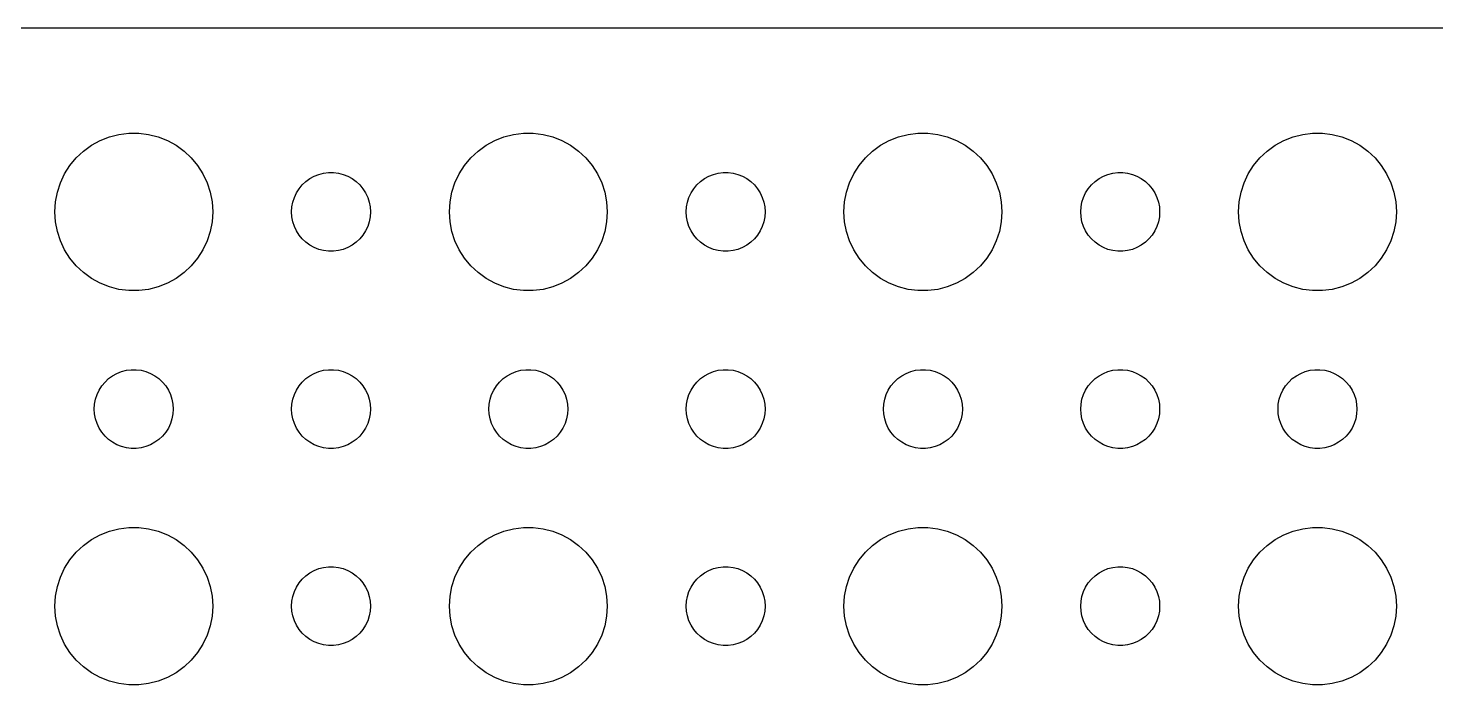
# Model space of a CAD drawing. Header units: metres. Extents: x -104 to 104, y -104 to 104.
# Drawn here: x -56.5 to -3, y 79.5 to 104.5 of the extents above; entities that cross this region are included whole.
import ezdxf

# ---------------------------------------------------------------- set-up
doc = ezdxf.new("R2010")
doc.units = ezdxf.units.M

msp = doc.modelspace()

# ---------------------------------------------------------------- linework, layer by layer
for p, q in [((99.8139, 104.49), (-99.8139, 104.49)), ((-54.1075, 100.033), (-53.7773, 100.214)), ((-53.7773, 100.214), (-53.427, 100.353)), ((-53.427, 100.353), (-53.0621, 100.447)), ((-53.0621, 100.447), (-52.6884, 100.494)), ((-52.6884, 100.494), (-52.3116, 100.494)), ((-52.3116, 100.494), (-51.9379, 100.447)), ((-51.9379, 100.447), (-51.5729, 100.353)), ((-51.5729, 100.353), (-51.2227, 100.214)), ((-51.2227, 100.214), (-50.8925, 100.033)), ((-39.1075, 100.033), (-38.7773, 100.214)), ((-38.7773, 100.214), (-38.427, 100.353)), ((-38.427, 100.353), (-38.0621, 100.447)), ((-38.0621, 100.447), (-37.6884, 100.494)), ((-37.6884, 100.494), (-37.3116, 100.494)), ((-37.3116, 100.494), (-36.9379, 100.447)), ((-36.9379, 100.447), (-36.5729, 100.353)), ((-36.5729, 100.353), (-36.2227, 100.214)), ((-36.2227, 100.214), (-35.8925, 100.033)), ((-24.1075, 100.033), (-23.7773, 100.214)), ((-23.7773, 100.214), (-23.427, 100.353)), ((-23.427, 100.353), (-23.0621, 100.447)), ((-23.0621, 100.447), (-22.6884, 100.494)), ((-22.6884, 100.494), (-22.3116, 100.494)), ((-22.3116, 100.494), (-21.9379, 100.447)), ((-21.9379, 100.447), (-21.5729, 100.353)), ((-21.5729, 100.353), (-21.2227, 100.214)), ((-21.2227, 100.214), (-20.8925, 100.033)), ((-9.10747, 100.033), (-8.77733, 100.214)), ((-8.77733, 100.214), (-8.42705, 100.353)), ((-8.42705, 100.353), (-8.06213, 100.447)), ((-8.06213, 100.447), (-7.68837, 100.494)), ((-7.68837, 100.494), (-7.31161, 100.494)), ((-7.31161, 100.494), (-6.93785, 100.447)), ((-6.93785, 100.447), (-6.57294, 100.353)), ((-6.57294, 100.353), (-6.22266, 100.214)), ((-6.22266, 100.214), (-5.89252, 100.033)), ((-54.927, 99.2634), (-54.6869, 99.5536)), ((-54.6869, 99.5536), (-54.4123, 99.8115)), ((-54.4123, 99.8115), (-54.1075, 100.033)), ((-50.8925, 100.033), (-50.5877, 99.8115)), ((-50.5877, 99.8115), (-50.3131, 99.5536)), ((-50.3131, 99.5536), (-50.0729, 99.2634)), ((-39.927, 99.2634), (-39.6869, 99.5536)), ((-39.6869, 99.5536), (-39.4123, 99.8115)), ((-39.4123, 99.8115), (-39.1075, 100.033)), ((-35.8925, 100.033), (-35.5877, 99.8115)), ((-35.5877, 99.8115), (-35.3131, 99.5536)), ((-35.3131, 99.5536), (-35.0729, 99.2634)), ((-24.927, 99.2634), (-24.6869, 99.5536)), ((-24.6869, 99.5536), (-24.4123, 99.8115)), ((-24.4123, 99.8115), (-24.1075, 100.033)), ((-20.8925, 100.033), (-20.5877, 99.8115)), ((-20.5877, 99.8115), (-20.3131, 99.5536)), ((-20.3131, 99.5536), (-20.0729, 99.2634)), ((-9.92705, 99.2634), (-9.6869, 99.5536)), ((-9.6869, 99.5536), (-9.41226, 99.8115)), ((-9.41226, 99.8115), (-9.10747, 100.033)), ((-5.89252, 100.033), (-5.58772, 99.8115)), ((-5.58772, 99.8115), (-5.31308, 99.5536)), ((-5.31308, 99.5536), (-5.07294, 99.2634)), ((-55.1289, 98.9453), (-54.927, 99.2634)), ((-50.0729, 99.2634), (-49.8711, 98.9453)), ((-40.1289, 98.9453), (-39.927, 99.2634)), ((-35.0729, 99.2634), (-34.8711, 98.9453)), ((-25.1289, 98.9453), (-24.927, 99.2634)), ((-20.0729, 99.2634), (-19.8711, 98.9453)), ((-10.1289, 98.9453), (-9.92705, 99.2634)), ((-5.07294, 99.2634), (-4.87108, 98.9453)), ((-55.4057, 98.2461), (-55.2893, 98.6044)), ((-55.2893, 98.6044), (-55.1289, 98.9453)), ((-49.8711, 98.9453), (-49.7107, 98.6044)), ((-49.7107, 98.6044), (-49.5942, 98.2461)), ((-46.2135, 98.3817), (-46.0934, 98.5268)), ((-46.0934, 98.5268), (-45.9561, 98.6558)), ((-45.9561, 98.6558), (-45.8037, 98.7665)), ((-45.8037, 98.7665), (-45.6387, 98.8572)), ((-45.6387, 98.8572), (-45.4635, 98.9266)), ((-45.4635, 98.9266), (-45.2811, 98.9734)), ((-45.2811, 98.9734), (-45.0942, 98.997)), ((-45.0942, 98.997), (-44.9058, 98.997)), ((-44.9058, 98.997), (-44.7189, 98.9734)), ((-44.7189, 98.9734), (-44.5365, 98.9266)), ((-44.5365, 98.9266), (-44.3613, 98.8572)), ((-44.3613, 98.8572), (-44.1963, 98.7665)), ((-44.1963, 98.7665), (-44.0439, 98.6558)), ((-44.0439, 98.6558), (-43.9065, 98.5268)), ((-43.9065, 98.5268), (-43.7865, 98.3817)), ((-40.4057, 98.2461), (-40.2893, 98.6044)), ((-40.2893, 98.6044), (-40.1289, 98.9453)), ((-34.8711, 98.9453), (-34.7107, 98.6044)), ((-34.7107, 98.6044), (-34.5942, 98.2461)), ((-31.2135, 98.3817), (-31.0934, 98.5268)), ((-31.0934, 98.5268), (-30.9561, 98.6558)), ((-30.9561, 98.6558), (-30.8037, 98.7665)), ((-30.8037, 98.7665), (-30.6387, 98.8572)), ((-30.6387, 98.8572), (-30.4635, 98.9266)), ((-30.4635, 98.9266), (-30.2811, 98.9734)), ((-30.2811, 98.9734), (-30.0942, 98.997)), ((-30.0942, 98.997), (-29.9058, 98.997)), ((-29.9058, 98.997), (-29.7189, 98.9734)), ((-29.7189, 98.9734), (-29.5365, 98.9266)), ((-29.5365, 98.9266), (-29.3613, 98.8572)), ((-29.3613, 98.8572), (-29.1963, 98.7665)), ((-29.1963, 98.7665), (-29.0439, 98.6558)), ((-29.0439, 98.6558), (-28.9065, 98.5268)), ((-28.9065, 98.5268), (-28.7865, 98.3817)), ((-25.4057, 98.2461), (-25.2893, 98.6044)), ((-25.2893, 98.6044), (-25.1289, 98.9453)), ((-19.8711, 98.9453), (-19.7107, 98.6044)), ((-19.7107, 98.6044), (-19.5942, 98.2461)), ((-16.2135, 98.3817), (-16.0934, 98.5268)), ((-16.0934, 98.5268), (-15.9561, 98.6558)), ((-15.9561, 98.6558), (-15.8037, 98.7665)), ((-15.8037, 98.7665), (-15.6387, 98.8572)), ((-15.6387, 98.8572), (-15.4635, 98.9266)), ((-15.4635, 98.9266), (-15.2811, 98.9734)), ((-15.2811, 98.9734), (-15.0942, 98.997)), ((-15.0942, 98.997), (-14.9058, 98.997)), ((-14.9058, 98.997), (-14.7189, 98.9734)), ((-14.7189, 98.9734), (-14.5365, 98.9266)), ((-14.5365, 98.9266), (-14.3613, 98.8572)), ((-14.3613, 98.8572), (-14.1963, 98.7665)), ((-14.1963, 98.7665), (-14.0439, 98.6558)), ((-14.0439, 98.6558), (-13.9065, 98.5268)), ((-13.9065, 98.5268), (-13.7865, 98.3817)), ((-10.4057, 98.2461), (-10.2893, 98.6044)), ((-10.2893, 98.6044), (-10.1289, 98.9453)), ((-4.87108, 98.9453), (-4.71066, 98.6044)), ((-4.71066, 98.6044), (-4.59424, 98.2461)), ((-55.4763, 97.876), (-55.4057, 98.2461)), ((-49.5942, 98.2461), (-49.5237, 97.876)), ((-46.4529, 97.873), (-46.3947, 98.0522)), ((-46.3947, 98.0522), (-46.3145, 98.2226)), ((-46.3145, 98.2226), (-46.2135, 98.3817)), ((-43.7865, 98.3817), (-43.6855, 98.2226)), ((-43.6855, 98.2226), (-43.6053, 98.0522)), ((-43.6053, 98.0522), (-43.5471, 97.873)), ((-40.4763, 97.876), (-40.4057, 98.2461)), ((-34.5942, 98.2461), (-34.5237, 97.876)), ((-31.4529, 97.873), (-31.3947, 98.0522)), ((-31.3947, 98.0522), (-31.3145, 98.2226)), ((-31.3145, 98.2226), (-31.2135, 98.3817)), ((-28.7865, 98.3817), (-28.6855, 98.2226)), ((-28.6855, 98.2226), (-28.6053, 98.0522)), ((-28.6053, 98.0522), (-28.5471, 97.873)), ((-25.4763, 97.876), (-25.4057, 98.2461)), ((-19.5942, 98.2461), (-19.5237, 97.876)), ((-16.4529, 97.873), (-16.3947, 98.0522)), ((-16.3947, 98.0522), (-16.3145, 98.2226)), ((-16.3145, 98.2226), (-16.2135, 98.3817)), ((-13.7865, 98.3817), (-13.6855, 98.2226)), ((-13.6855, 98.2226), (-13.6053, 98.0522)), ((-13.6053, 98.0522), (-13.5471, 97.873)), ((-10.4763, 97.876), (-10.4057, 98.2461)), ((-4.59424, 98.2461), (-4.52365, 97.876)), ((-55.5, 97.5), (-55.4763, 97.876)), ((-55.4763, 97.124), (-55.5, 97.5)), ((-49.5237, 97.876), (-49.5, 97.5)), ((-49.5, 97.5), (-49.5237, 97.124)), ((-46.5, 97.5), (-46.4882, 97.688)), ((-46.4882, 97.312), (-46.5, 97.5)), ((-46.4882, 97.688), (-46.4529, 97.873)), ((-43.5471, 97.873), (-43.5118, 97.688)), ((-43.5118, 97.688), (-43.5, 97.5)), ((-43.5, 97.5), (-43.5118, 97.312)), ((-40.5, 97.5), (-40.4763, 97.876)), ((-40.4763, 97.124), (-40.5, 97.5)), ((-34.5237, 97.876), (-34.5, 97.5)), ((-34.5, 97.5), (-34.5237, 97.124)), ((-31.5, 97.5), (-31.4882, 97.688)), ((-31.4882, 97.312), (-31.5, 97.5)), ((-31.4882, 97.688), (-31.4529, 97.873)), ((-28.5471, 97.873), (-28.5118, 97.688)), ((-28.5118, 97.688), (-28.5, 97.5)), ((-28.5, 97.5), (-28.5118, 97.312)), ((-25.5, 97.5), (-25.4763, 97.876)), ((-25.4763, 97.124), (-25.5, 97.5)), ((-19.5237, 97.876), (-19.5, 97.5)), ((-19.5, 97.5), (-19.5237, 97.124)), ((-16.5, 97.5), (-16.4882, 97.688)), ((-16.4882, 97.312), (-16.5, 97.5)), ((-16.4882, 97.688), (-16.4529, 97.873)), ((-13.5471, 97.873), (-13.5118, 97.688)), ((-13.5118, 97.688), (-13.5, 97.5)), ((-13.5, 97.5), (-13.5118, 97.312)), ((-10.5, 97.5), (-10.4763, 97.876)), ((-10.4763, 97.124), (-10.5, 97.5)), ((-4.52365, 97.876), (-4.5, 97.5)), ((-4.5, 97.5), (-4.52365, 97.124)), ((-55.4057, 96.7539), (-55.4763, 97.124)), ((-49.5237, 97.124), (-49.5942, 96.7539)), ((-46.4529, 97.127), (-46.4882, 97.312)), ((-46.3947, 96.9478), (-46.4529, 97.127)), ((-46.3145, 96.7774), (-46.3947, 96.9478)), ((-43.6053, 96.9478), (-43.6855, 96.7774)), ((-43.5471, 97.127), (-43.6053, 96.9478)), ((-43.5118, 97.312), (-43.5471, 97.127)), ((-40.4057, 96.7539), (-40.4763, 97.124)), ((-34.5237, 97.124), (-34.5942, 96.7539)), ((-31.4529, 97.127), (-31.4882, 97.312)), ((-31.3947, 96.9478), (-31.4529, 97.127)), ((-31.3145, 96.7774), (-31.3947, 96.9478)), ((-28.6053, 96.9478), (-28.6855, 96.7774)), ((-28.5471, 97.127), (-28.6053, 96.9478)), ((-28.5118, 97.312), (-28.5471, 97.127)), ((-25.4057, 96.7539), (-25.4763, 97.124)), ((-19.5237, 97.124), (-19.5942, 96.7539)), ((-16.4529, 97.127), (-16.4882, 97.312)), ((-16.3947, 96.9478), (-16.4529, 97.127)), ((-16.3145, 96.7774), (-16.3947, 96.9478)), ((-13.6053, 96.9478), (-13.6855, 96.7774)), ((-13.5471, 97.127), (-13.6053, 96.9478)), ((-13.5118, 97.312), (-13.5471, 97.127)), ((-10.4057, 96.7539), (-10.4763, 97.124)), ((-4.52365, 97.124), (-4.59424, 96.7539)), ((-55.2893, 96.3956), (-55.4057, 96.7539)), ((-55.1289, 96.0547), (-55.2893, 96.3956)), ((-49.7107, 96.3956), (-49.8711, 96.0547)), ((-49.5942, 96.7539), (-49.7107, 96.3956)), ((-46.2135, 96.6183), (-46.3145, 96.7774)), ((-46.0934, 96.4732), (-46.2135, 96.6183)), ((-45.9561, 96.3442), (-46.0934, 96.4732)), ((-45.8037, 96.2335), (-45.9561, 96.3442)), ((-44.0439, 96.3442), (-44.1963, 96.2335)), ((-43.9065, 96.4732), (-44.0439, 96.3442)), ((-43.7865, 96.6183), (-43.9065, 96.4732)), ((-43.6855, 96.7774), (-43.7865, 96.6183)), ((-40.2893, 96.3956), (-40.4057, 96.7539)), ((-40.1289, 96.0547), (-40.2893, 96.3956)), ((-34.7107, 96.3956), (-34.8711, 96.0547)), ((-34.5942, 96.7539), (-34.7107, 96.3956)), ((-31.2135, 96.6183), (-31.3145, 96.7774)), ((-31.0934, 96.4732), (-31.2135, 96.6183)), ((-30.9561, 96.3442), (-31.0934, 96.4732)), ((-30.8037, 96.2335), (-30.9561, 96.3442)), ((-29.0439, 96.3442), (-29.1963, 96.2335)), ((-28.9065, 96.4732), (-29.0439, 96.3442)), ((-28.7865, 96.6183), (-28.9065, 96.4732)), ((-28.6855, 96.7774), (-28.7865, 96.6183)), ((-25.2893, 96.3956), (-25.4057, 96.7539)), ((-25.1289, 96.0547), (-25.2893, 96.3956)), ((-19.7107, 96.3956), (-19.8711, 96.0547)), ((-19.5942, 96.7539), (-19.7107, 96.3956)), ((-16.2135, 96.6183), (-16.3145, 96.7774)), ((-16.0934, 96.4732), (-16.2135, 96.6183)), ((-15.9561, 96.3442), (-16.0934, 96.4732)), ((-15.8037, 96.2335), (-15.9561, 96.3442)), ((-14.0439, 96.3442), (-14.1963, 96.2335)), ((-13.9065, 96.4732), (-14.0439, 96.3442)), ((-13.7865, 96.6183), (-13.9065, 96.4732)), ((-13.6855, 96.7774), (-13.7865, 96.6183)), ((-10.2893, 96.3956), (-10.4057, 96.7539)), ((-10.1289, 96.0547), (-10.2893, 96.3956)), ((-4.71066, 96.3956), (-4.87108, 96.0547)), ((-4.59424, 96.7539), (-4.71066, 96.3956)), ((-54.927, 95.7366), (-55.1289, 96.0547)), ((-49.8711, 96.0547), (-50.0729, 95.7366)), ((-45.6387, 96.1428), (-45.8037, 96.2335)), ((-45.4635, 96.0734), (-45.6387, 96.1428)), ((-45.2811, 96.0266), (-45.4635, 96.0734)), ((-45.0942, 96.003), (-45.2811, 96.0266)), ((-44.9058, 96.003), (-45.0942, 96.003)), ((-44.7189, 96.0266), (-44.9058, 96.003)), ((-44.5365, 96.0734), (-44.7189, 96.0266)), ((-44.3613, 96.1428), (-44.5365, 96.0734)), ((-44.1963, 96.2335), (-44.3613, 96.1428)), ((-39.927, 95.7366), (-40.1289, 96.0547)), ((-34.8711, 96.0547), (-35.0729, 95.7366)), ((-30.6387, 96.1428), (-30.8037, 96.2335)), ((-30.4635, 96.0734), (-30.6387, 96.1428)), ((-30.2811, 96.0266), (-30.4635, 96.0734)), ((-30.0942, 96.003), (-30.2811, 96.0266)), ((-29.9058, 96.003), (-30.0942, 96.003)), ((-29.7189, 96.0266), (-29.9058, 96.003)), ((-29.5365, 96.0734), (-29.7189, 96.0266)), ((-29.3613, 96.1428), (-29.5365, 96.0734)), ((-29.1963, 96.2335), (-29.3613, 96.1428)), ((-24.927, 95.7366), (-25.1289, 96.0547)), ((-19.8711, 96.0547), (-20.0729, 95.7366)), ((-15.6387, 96.1428), (-15.8037, 96.2335)), ((-15.4635, 96.0734), (-15.6387, 96.1428)), ((-15.2811, 96.0266), (-15.4635, 96.0734)), ((-15.0942, 96.003), (-15.2811, 96.0266)), ((-14.9058, 96.003), (-15.0942, 96.003)), ((-14.7189, 96.0266), (-14.9058, 96.003)), ((-14.5365, 96.0734), (-14.7189, 96.0266)), ((-14.3613, 96.1428), (-14.5365, 96.0734)), ((-14.1963, 96.2335), (-14.3613, 96.1428)), ((-9.92705, 95.7366), (-10.1289, 96.0547)), ((-4.87108, 96.0547), (-5.07294, 95.7366)), ((-54.6869, 95.4464), (-54.927, 95.7366)), ((-54.4123, 95.1885), (-54.6869, 95.4464)), ((-50.3131, 95.4464), (-50.5877, 95.1885)), ((-50.0729, 95.7366), (-50.3131, 95.4464)), ((-39.6869, 95.4464), (-39.927, 95.7366)), ((-39.4123, 95.1885), (-39.6869, 95.4464)), ((-35.3131, 95.4464), (-35.5877, 95.1885)), ((-35.0729, 95.7366), (-35.3131, 95.4464)), ((-24.6869, 95.4464), (-24.927, 95.7366)), ((-24.4123, 95.1885), (-24.6869, 95.4464)), ((-20.3131, 95.4464), (-20.5877, 95.1885)), ((-20.0729, 95.7366), (-20.3131, 95.4464)), ((-9.6869, 95.4464), (-9.92705, 95.7366)), ((-9.41226, 95.1885), (-9.6869, 95.4464)), ((-5.31308, 95.4464), (-5.58772, 95.1885)), ((-5.07294, 95.7366), (-5.31308, 95.4464)), ((-54.1075, 94.967), (-54.4123, 95.1885)), ((-53.7773, 94.7855), (-54.1075, 94.967)), ((-53.427, 94.6468), (-53.7773, 94.7855)), ((-51.2227, 94.7855), (-51.5729, 94.6468)), ((-50.8925, 94.967), (-51.2227, 94.7855)), ((-50.5877, 95.1885), (-50.8925, 94.967)), ((-39.1075, 94.967), (-39.4123, 95.1885)), ((-38.7773, 94.7855), (-39.1075, 94.967)), ((-38.427, 94.6468), (-38.7773, 94.7855)), ((-36.2227, 94.7855), (-36.5729, 94.6468)), ((-35.8925, 94.967), (-36.2227, 94.7855)), ((-35.5877, 95.1885), (-35.8925, 94.967)), ((-24.1075, 94.967), (-24.4123, 95.1885)), ((-23.7773, 94.7855), (-24.1075, 94.967)), ((-23.427, 94.6468), (-23.7773, 94.7855)), ((-21.2227, 94.7855), (-21.5729, 94.6468)), ((-20.8925, 94.967), (-21.2227, 94.7855)), ((-20.5877, 95.1885), (-20.8925, 94.967)), ((-9.10747, 94.967), (-9.41226, 95.1885)), ((-8.77733, 94.7855), (-9.10747, 94.967)), ((-8.42705, 94.6468), (-8.77733, 94.7855)), ((-6.22266, 94.7855), (-6.57294, 94.6468)), ((-5.89252, 94.967), (-6.22266, 94.7855)), ((-5.58772, 95.1885), (-5.89252, 94.967)), ((-53.0621, 94.5531), (-53.427, 94.6468)), ((-52.6884, 94.5059), (-53.0621, 94.5531)), ((-52.3116, 94.5059), (-52.6884, 94.5059)), ((-51.9379, 94.5531), (-52.3116, 94.5059)), ((-51.5729, 94.6468), (-51.9379, 94.5531)), ((-38.0621, 94.5531), (-38.427, 94.6468)), ((-37.6884, 94.5059), (-38.0621, 94.5531)), ((-37.3116, 94.5059), (-37.6884, 94.5059)), ((-36.9379, 94.5531), (-37.3116, 94.5059)), ((-36.5729, 94.6468), (-36.9379, 94.5531)), ((-23.0621, 94.5531), (-23.427, 94.6468)), ((-22.6884, 94.5059), (-23.0621, 94.5531)), ((-22.3116, 94.5059), (-22.6884, 94.5059)), ((-21.9379, 94.5531), (-22.3116, 94.5059)), ((-21.5729, 94.6468), (-21.9379, 94.5531)), ((-8.06213, 94.5531), (-8.42705, 94.6468)), ((-7.68837, 94.5059), (-8.06213, 94.5531)), ((-7.31161, 94.5059), (-7.68837, 94.5059)), ((-6.93785, 94.5531), (-7.31161, 94.5059)), ((-6.57294, 94.6468), (-6.93785, 94.5531)), ((-53.7135, 90.8817), (-53.5934, 91.0268)), ((-53.5934, 91.0268), (-53.4561, 91.1558)), ((-53.4561, 91.1558), (-53.3037, 91.2665)), ((-53.3037, 91.2665), (-53.1387, 91.3572)), ((-53.1387, 91.3572), (-52.9635, 91.4266)), ((-52.9635, 91.4266), (-52.7811, 91.4734)), ((-52.7811, 91.4734), (-52.5942, 91.497)), ((-52.5942, 91.497), (-52.4058, 91.497)), ((-52.4058, 91.497), (-52.2189, 91.4734)), ((-52.2189, 91.4734), (-52.0365, 91.4266)), ((-52.0365, 91.4266), (-51.8613, 91.3572)), ((-51.8613, 91.3572), (-51.6963, 91.2665)), ((-51.6963, 91.2665), (-51.5439, 91.1558)), ((-51.5439, 91.1558), (-51.4065, 91.0268)), ((-51.4065, 91.0268), (-51.2865, 90.8817)), ((-46.2135, 90.8817), (-46.0934, 91.0268)), ((-46.0934, 91.0268), (-45.9561, 91.1558)), ((-45.9561, 91.1558), (-45.8037, 91.2665)), ((-45.8037, 91.2665), (-45.6387, 91.3572)), ((-45.6387, 91.3572), (-45.4635, 91.4266)), ((-45.4635, 91.4266), (-45.2811, 91.4734)), ((-45.2811, 91.4734), (-45.0942, 91.497)), ((-45.0942, 91.497), (-44.9058, 91.497)), ((-44.9058, 91.497), (-44.7189, 91.4734)), ((-44.7189, 91.4734), (-44.5365, 91.4266)), ((-44.5365, 91.4266), (-44.3613, 91.3572)), ((-44.3613, 91.3572), (-44.1963, 91.2665)), ((-44.1963, 91.2665), (-44.0439, 91.1558)), ((-44.0439, 91.1558), (-43.9065, 91.0268)), ((-43.9065, 91.0268), (-43.7865, 90.8817)), ((-38.7135, 90.8817), (-38.5934, 91.0268)), ((-38.5934, 91.0268), (-38.4561, 91.1558)), ((-38.4561, 91.1558), (-38.3037, 91.2665)), ((-38.3037, 91.2665), (-38.1387, 91.3572)), ((-38.1387, 91.3572), (-37.9635, 91.4266)), ((-37.9635, 91.4266), (-37.7811, 91.4734)), ((-37.7811, 91.4734), (-37.5942, 91.497)), ((-37.5942, 91.497), (-37.4058, 91.497)), ((-37.4058, 91.497), (-37.2189, 91.4734)), ((-37.2189, 91.4734), (-37.0365, 91.4266)), ((-37.0365, 91.4266), (-36.8613, 91.3572)), ((-36.8613, 91.3572), (-36.6963, 91.2665)), ((-36.6963, 91.2665), (-36.5439, 91.1558)), ((-36.5439, 91.1558), (-36.4065, 91.0268)), ((-36.4065, 91.0268), (-36.2865, 90.8817)), ((-31.2135, 90.8817), (-31.0934, 91.0268)), ((-31.0934, 91.0268), (-30.9561, 91.1558)), ((-30.9561, 91.1558), (-30.8037, 91.2665)), ((-30.8037, 91.2665), (-30.6387, 91.3572)), ((-30.6387, 91.3572), (-30.4635, 91.4266)), ((-30.4635, 91.4266), (-30.2811, 91.4734)), ((-30.2811, 91.4734), (-30.0942, 91.497)), ((-30.0942, 91.497), (-29.9058, 91.497)), ((-29.9058, 91.497), (-29.7189, 91.4734)), ((-29.7189, 91.4734), (-29.5365, 91.4266)), ((-29.5365, 91.4266), (-29.3613, 91.3572)), ((-29.3613, 91.3572), (-29.1963, 91.2665)), ((-29.1963, 91.2665), (-29.0439, 91.1558)), ((-29.0439, 91.1558), (-28.9065, 91.0268)), ((-28.9065, 91.0268), (-28.7865, 90.8817)), ((-23.7135, 90.8817), (-23.5934, 91.0268)), ((-23.5934, 91.0268), (-23.4561, 91.1558)), ((-23.4561, 91.1558), (-23.3037, 91.2665)), ((-23.3037, 91.2665), (-23.1387, 91.3572)), ((-23.1387, 91.3572), (-22.9635, 91.4266)), ((-22.9635, 91.4266), (-22.7811, 91.4734)), ((-22.7811, 91.4734), (-22.5942, 91.497)), ((-22.5942, 91.497), (-22.4058, 91.497)), ((-22.4058, 91.497), (-22.2189, 91.4734)), ((-22.2189, 91.4734), (-22.0365, 91.4266)), ((-22.0365, 91.4266), (-21.8613, 91.3572)), ((-21.8613, 91.3572), (-21.6963, 91.2665)), ((-21.6963, 91.2665), (-21.5439, 91.1558)), ((-21.5439, 91.1558), (-21.4065, 91.0268)), ((-21.4065, 91.0268), (-21.2865, 90.8817)), ((-16.2135, 90.8817), (-16.0934, 91.0268)), ((-16.0934, 91.0268), (-15.9561, 91.1558)), ((-15.9561, 91.1558), (-15.8037, 91.2665)), ((-15.8037, 91.2665), (-15.6387, 91.3572)), ((-15.6387, 91.3572), (-15.4635, 91.4266)), ((-15.4635, 91.4266), (-15.2811, 91.4734)), ((-15.2811, 91.4734), (-15.0942, 91.497)), ((-15.0942, 91.497), (-14.9058, 91.497)), ((-14.9058, 91.497), (-14.7189, 91.4734)), ((-14.7189, 91.4734), (-14.5365, 91.4266)), ((-14.5365, 91.4266), (-14.3613, 91.3572)), ((-14.3613, 91.3572), (-14.1963, 91.2665)), ((-14.1963, 91.2665), (-14.0439, 91.1558)), ((-14.0439, 91.1558), (-13.9065, 91.0268)), ((-13.9065, 91.0268), (-13.7865, 90.8817)), ((-8.71352, 90.8817), (-8.59344, 91.0268)), ((-8.59344, 91.0268), (-8.45613, 91.1558)), ((-8.45613, 91.1558), (-8.30373, 91.2665)), ((-8.30373, 91.2665), (-8.13866, 91.3572)), ((-8.13866, 91.3572), (-7.96352, 91.4266)), ((-7.96352, 91.4266), (-7.78107, 91.4734)), ((-7.78107, 91.4734), (-7.59418, 91.497)), ((-7.59418, 91.497), (-7.40581, 91.497)), ((-7.40581, 91.497), (-7.21892, 91.4734)), ((-7.21892, 91.4734), (-7.03647, 91.4266)), ((-7.03647, 91.4266), (-6.86133, 91.3572)), ((-6.86133, 91.3572), (-6.69626, 91.2665)), ((-6.69626, 91.2665), (-6.54385, 91.1558)), ((-6.54385, 91.1558), (-6.40654, 91.0268)), ((-6.40654, 91.0268), (-6.28647, 90.8817)), ((-53.9529, 90.373), (-53.8947, 90.5522)), ((-53.8947, 90.5522), (-53.8145, 90.7226)), ((-53.8145, 90.7226), (-53.7135, 90.8817)), ((-51.2865, 90.8817), (-51.1855, 90.7226)), ((-51.1855, 90.7226), (-51.1053, 90.5522)), ((-51.1053, 90.5522), (-51.0471, 90.373)), ((-46.4529, 90.373), (-46.3947, 90.5522)), ((-46.3947, 90.5522), (-46.3145, 90.7226)), ((-46.3145, 90.7226), (-46.2135, 90.8817)), ((-43.7865, 90.8817), (-43.6855, 90.7226)), ((-43.6855, 90.7226), (-43.6053, 90.5522)), ((-43.6053, 90.5522), (-43.5471, 90.373)), ((-38.9529, 90.373), (-38.8947, 90.5522)), ((-38.8947, 90.5522), (-38.8145, 90.7226)), ((-38.8145, 90.7226), (-38.7135, 90.8817)), ((-36.2865, 90.8817), (-36.1855, 90.7226)), ((-36.1855, 90.7226), (-36.1053, 90.5522)), ((-36.1053, 90.5522), (-36.0471, 90.373)), ((-31.4529, 90.373), (-31.3947, 90.5522)), ((-31.3947, 90.5522), (-31.3145, 90.7226)), ((-31.3145, 90.7226), (-31.2135, 90.8817)), ((-28.7865, 90.8817), (-28.6855, 90.7226)), ((-28.6855, 90.7226), (-28.6053, 90.5522)), ((-28.6053, 90.5522), (-28.5471, 90.373)), ((-23.9529, 90.373), (-23.8947, 90.5522)), ((-23.8947, 90.5522), (-23.8145, 90.7226)), ((-23.8145, 90.7226), (-23.7135, 90.8817)), ((-21.2865, 90.8817), (-21.1855, 90.7226)), ((-21.1855, 90.7226), (-21.1053, 90.5522)), ((-21.1053, 90.5522), (-21.0471, 90.373)), ((-16.4529, 90.373), (-16.3947, 90.5522)), ((-16.3947, 90.5522), (-16.3145, 90.7226)), ((-16.3145, 90.7226), (-16.2135, 90.8817)), ((-13.7865, 90.8817), (-13.6855, 90.7226)), ((-13.6855, 90.7226), (-13.6053, 90.5522)), ((-13.6053, 90.5522), (-13.5471, 90.373)), ((-8.95287, 90.373), (-8.89465, 90.5522)), ((-8.89465, 90.5522), (-8.81445, 90.7226)), ((-8.81445, 90.7226), (-8.71352, 90.8817)), ((-6.28647, 90.8817), (-6.18553, 90.7226)), ((-6.18553, 90.7226), (-6.10533, 90.5522)), ((-6.10533, 90.5522), (-6.04712, 90.373)), ((-54, 90), (-53.9882, 90.188)), ((-53.9882, 89.812), (-54, 90)), ((-53.9882, 90.188), (-53.9529, 90.373)), ((-51.0471, 90.373), (-51.0118, 90.188)), ((-51.0118, 90.188), (-51, 90)), ((-51, 90), (-51.0118, 89.812)), ((-46.5, 90), (-46.4882, 90.188)), ((-46.4882, 89.812), (-46.5, 90)), ((-46.4882, 90.188), (-46.4529, 90.373)), ((-43.5471, 90.373), (-43.5118, 90.188)), ((-43.5118, 90.188), (-43.5, 90)), ((-43.5, 90), (-43.5118, 89.812)), ((-39, 90), (-38.9882, 90.188)), ((-38.9882, 89.812), (-39, 90)), ((-38.9882, 90.188), (-38.9529, 90.373)), ((-36.0471, 90.373), (-36.0118, 90.188)), ((-36.0118, 90.188), (-36, 90)), ((-36, 90), (-36.0118, 89.812)), ((-31.5, 90), (-31.4882, 90.188)), ((-31.4882, 89.812), (-31.5, 90)), ((-31.4882, 90.188), (-31.4529, 90.373)), ((-28.5471, 90.373), (-28.5118, 90.188)), ((-28.5118, 90.188), (-28.5, 90)), ((-28.5, 90), (-28.5118, 89.812)), ((-24, 90), (-23.9882, 90.188)), ((-23.9882, 89.812), (-24, 90)), ((-23.9882, 90.188), (-23.9529, 90.373)), ((-21.0471, 90.373), (-21.0118, 90.188)), ((-21.0118, 90.188), (-21, 90)), ((-21, 90), (-21.0118, 89.812)), ((-16.5, 90), (-16.4882, 90.188)), ((-16.4882, 89.812), (-16.5, 90)), ((-16.4882, 90.188), (-16.4529, 90.373)), ((-13.5471, 90.373), (-13.5118, 90.188)), ((-13.5118, 90.188), (-13.5, 90)), ((-13.5, 90), (-13.5118, 89.812)), ((-9, 90), (-8.98816, 90.188)), ((-8.98816, 89.812), (-9, 90)), ((-8.98816, 90.188), (-8.95287, 90.373)), ((-6.04712, 90.373), (-6.01183, 90.188)), ((-6.01183, 90.188), (-6, 90)), ((-6, 90), (-6.01183, 89.812)), ((-53.9529, 89.627), (-53.9882, 89.812)), ((-53.8947, 89.4478), (-53.9529, 89.627)), ((-53.8145, 89.2774), (-53.8947, 89.4478)), ((-51.1053, 89.4478), (-51.1855, 89.2774)), ((-51.0471, 89.627), (-51.1053, 89.4478)), ((-51.0118, 89.812), (-51.0471, 89.627)), ((-46.4529, 89.627), (-46.4882, 89.812)), ((-46.3947, 89.4478), (-46.4529, 89.627)), ((-46.3145, 89.2774), (-46.3947, 89.4478)), ((-43.6053, 89.4478), (-43.6855, 89.2774)), ((-43.5471, 89.627), (-43.6053, 89.4478)), ((-43.5118, 89.812), (-43.5471, 89.627)), ((-38.9529, 89.627), (-38.9882, 89.812)), ((-38.8947, 89.4478), (-38.9529, 89.627)), ((-38.8145, 89.2774), (-38.8947, 89.4478)), ((-36.1053, 89.4478), (-36.1855, 89.2774)), ((-36.0471, 89.627), (-36.1053, 89.4478)), ((-36.0118, 89.812), (-36.0471, 89.627)), ((-31.4529, 89.627), (-31.4882, 89.812)), ((-31.3947, 89.4478), (-31.4529, 89.627)), ((-31.3145, 89.2774), (-31.3947, 89.4478)), ((-28.6053, 89.4478), (-28.6855, 89.2774)), ((-28.5471, 89.627), (-28.6053, 89.4478)), ((-28.5118, 89.812), (-28.5471, 89.627)), ((-23.9529, 89.627), (-23.9882, 89.812)), ((-23.8947, 89.4478), (-23.9529, 89.627)), ((-23.8145, 89.2774), (-23.8947, 89.4478)), ((-21.1053, 89.4478), (-21.1855, 89.2774)), ((-21.0471, 89.627), (-21.1053, 89.4478)), ((-21.0118, 89.812), (-21.0471, 89.627)), ((-16.4529, 89.627), (-16.4882, 89.812)), ((-16.3947, 89.4478), (-16.4529, 89.627)), ((-16.3145, 89.2774), (-16.3947, 89.4478)), ((-13.6053, 89.4478), (-13.6855, 89.2774)), ((-13.5471, 89.627), (-13.6053, 89.4478)), ((-13.5118, 89.812), (-13.5471, 89.627)), ((-8.95287, 89.627), (-8.98816, 89.812)), ((-8.89465, 89.4478), (-8.95287, 89.627)), ((-8.81445, 89.2774), (-8.89465, 89.4478)), ((-6.10533, 89.4478), (-6.18553, 89.2774)), ((-6.04712, 89.627), (-6.10533, 89.4478)), ((-6.01183, 89.812), (-6.04712, 89.627)), ((-53.7135, 89.1183), (-53.8145, 89.2774)), ((-53.5934, 88.9732), (-53.7135, 89.1183)), ((-53.4561, 88.8442), (-53.5934, 88.9732)), ((-53.3037, 88.7335), (-53.4561, 88.8442)), ((-51.5439, 88.8442), (-51.6963, 88.7335)), ((-51.4065, 88.9732), (-51.5439, 88.8442)), ((-51.2865, 89.1183), (-51.4065, 88.9732)), ((-51.1855, 89.2774), (-51.2865, 89.1183)), ((-46.2135, 89.1183), (-46.3145, 89.2774)), ((-46.0934, 88.9732), (-46.2135, 89.1183)), ((-45.9561, 88.8442), (-46.0934, 88.9732)), ((-45.8037, 88.7335), (-45.9561, 88.8442)), ((-44.0439, 88.8442), (-44.1963, 88.7335)), ((-43.9065, 88.9732), (-44.0439, 88.8442)), ((-43.7865, 89.1183), (-43.9065, 88.9732)), ((-43.6855, 89.2774), (-43.7865, 89.1183)), ((-38.7135, 89.1183), (-38.8145, 89.2774)), ((-38.5934, 88.9732), (-38.7135, 89.1183)), ((-38.4561, 88.8442), (-38.5934, 88.9732)), ((-38.3037, 88.7335), (-38.4561, 88.8442)), ((-36.5439, 88.8442), (-36.6963, 88.7335)), ((-36.4065, 88.9732), (-36.5439, 88.8442)), ((-36.2865, 89.1183), (-36.4065, 88.9732)), ((-36.1855, 89.2774), (-36.2865, 89.1183)), ((-31.2135, 89.1183), (-31.3145, 89.2774)), ((-31.0934, 88.9732), (-31.2135, 89.1183)), ((-30.9561, 88.8442), (-31.0934, 88.9732)), ((-30.8037, 88.7335), (-30.9561, 88.8442)), ((-29.0439, 88.8442), (-29.1963, 88.7335)), ((-28.9065, 88.9732), (-29.0439, 88.8442)), ((-28.7865, 89.1183), (-28.9065, 88.9732)), ((-28.6855, 89.2774), (-28.7865, 89.1183)), ((-23.7135, 89.1183), (-23.8145, 89.2774)), ((-23.5934, 88.9732), (-23.7135, 89.1183)), ((-23.4561, 88.8442), (-23.5934, 88.9732)), ((-23.3037, 88.7335), (-23.4561, 88.8442)), ((-21.5439, 88.8442), (-21.6963, 88.7335)), ((-21.4065, 88.9732), (-21.5439, 88.8442)), ((-21.2865, 89.1183), (-21.4065, 88.9732)), ((-21.1855, 89.2774), (-21.2865, 89.1183)), ((-16.2135, 89.1183), (-16.3145, 89.2774)), ((-16.0934, 88.9732), (-16.2135, 89.1183)), ((-15.9561, 88.8442), (-16.0934, 88.9732)), ((-15.8037, 88.7335), (-15.9561, 88.8442)), ((-14.0439, 88.8442), (-14.1963, 88.7335)), ((-13.9065, 88.9732), (-14.0439, 88.8442)), ((-13.7865, 89.1183), (-13.9065, 88.9732)), ((-13.6855, 89.2774), (-13.7865, 89.1183)), ((-8.71352, 89.1183), (-8.81445, 89.2774)), ((-8.59344, 88.9732), (-8.71352, 89.1183)), ((-8.45613, 88.8442), (-8.59344, 88.9732)), ((-8.30373, 88.7335), (-8.45613, 88.8442)), ((-6.54385, 88.8442), (-6.69626, 88.7335)), ((-6.40654, 88.9732), (-6.54385, 88.8442)), ((-6.28647, 89.1183), (-6.40654, 88.9732)), ((-6.18553, 89.2774), (-6.28647, 89.1183)), ((-53.1387, 88.6428), (-53.3037, 88.7335)), ((-52.9635, 88.5734), (-53.1387, 88.6428)), ((-52.7811, 88.5266), (-52.9635, 88.5734)), ((-52.5942, 88.503), (-52.7811, 88.5266)), ((-52.4058, 88.503), (-52.5942, 88.503)), ((-52.2189, 88.5266), (-52.4058, 88.503)), ((-52.0365, 88.5734), (-52.2189, 88.5266)), ((-51.8613, 88.6428), (-52.0365, 88.5734)), ((-51.6963, 88.7335), (-51.8613, 88.6428)), ((-45.6387, 88.6428), (-45.8037, 88.7335)), ((-45.4635, 88.5734), (-45.6387, 88.6428)), ((-45.2811, 88.5266), (-45.4635, 88.5734)), ((-45.0942, 88.503), (-45.2811, 88.5266)), ((-44.9058, 88.503), (-45.0942, 88.503)), ((-44.7189, 88.5266), (-44.9058, 88.503)), ((-44.5365, 88.5734), (-44.7189, 88.5266)), ((-44.3613, 88.6428), (-44.5365, 88.5734)), ((-44.1963, 88.7335), (-44.3613, 88.6428)), ((-38.1387, 88.6428), (-38.3037, 88.7335)), ((-37.9635, 88.5734), (-38.1387, 88.6428)), ((-37.7811, 88.5266), (-37.9635, 88.5734)), ((-37.5942, 88.503), (-37.7811, 88.5266)), ((-37.4058, 88.503), (-37.5942, 88.503)), ((-37.2189, 88.5266), (-37.4058, 88.503)), ((-37.0365, 88.5734), (-37.2189, 88.5266)), ((-36.8613, 88.6428), (-37.0365, 88.5734)), ((-36.6963, 88.7335), (-36.8613, 88.6428)), ((-30.6387, 88.6428), (-30.8037, 88.7335)), ((-30.4635, 88.5734), (-30.6387, 88.6428)), ((-30.2811, 88.5266), (-30.4635, 88.5734)), ((-30.0942, 88.503), (-30.2811, 88.5266)), ((-29.9058, 88.503), (-30.0942, 88.503)), ((-29.7189, 88.5266), (-29.9058, 88.503)), ((-29.5365, 88.5734), (-29.7189, 88.5266)), ((-29.3613, 88.6428), (-29.5365, 88.5734)), ((-29.1963, 88.7335), (-29.3613, 88.6428)), ((-23.1387, 88.6428), (-23.3037, 88.7335)), ((-22.9635, 88.5734), (-23.1387, 88.6428)), ((-22.7811, 88.5266), (-22.9635, 88.5734)), ((-22.5942, 88.503), (-22.7811, 88.5266)), ((-22.4058, 88.503), (-22.5942, 88.503)), ((-22.2189, 88.5266), (-22.4058, 88.503)), ((-22.0365, 88.5734), (-22.2189, 88.5266)), ((-21.8613, 88.6428), (-22.0365, 88.5734)), ((-21.6963, 88.7335), (-21.8613, 88.6428)), ((-15.6387, 88.6428), (-15.8037, 88.7335)), ((-15.4635, 88.5734), (-15.6387, 88.6428)), ((-15.2811, 88.5266), (-15.4635, 88.5734)), ((-15.0942, 88.503), (-15.2811, 88.5266)), ((-14.9058, 88.503), (-15.0942, 88.503)), ((-14.7189, 88.5266), (-14.9058, 88.503)), ((-14.5365, 88.5734), (-14.7189, 88.5266)), ((-14.3613, 88.6428), (-14.5365, 88.5734)), ((-14.1963, 88.7335), (-14.3613, 88.6428)), ((-8.13866, 88.6428), (-8.30373, 88.7335)), ((-7.96352, 88.5734), (-8.13866, 88.6428)), ((-7.78107, 88.5266), (-7.96352, 88.5734)), ((-7.59418, 88.503), (-7.78107, 88.5266)), ((-7.40581, 88.503), (-7.59418, 88.503)), ((-7.21892, 88.5266), (-7.40581, 88.503)), ((-7.03647, 88.5734), (-7.21892, 88.5266)), ((-6.86133, 88.6428), (-7.03647, 88.5734)), ((-6.69626, 88.7335), (-6.86133, 88.6428)), ((-54.1075, 85.033), (-53.7773, 85.2145)), ((-53.7773, 85.2145), (-53.427, 85.3532)), ((-53.427, 85.3532), (-53.0621, 85.4469)), ((-53.0621, 85.4469), (-52.6884, 85.4941)), ((-52.6884, 85.4941), (-52.3116, 85.4941)), ((-52.3116, 85.4941), (-51.9379, 85.4469)), ((-51.9379, 85.4469), (-51.5729, 85.3532)), ((-51.5729, 85.3532), (-51.2227, 85.2145)), ((-51.2227, 85.2145), (-50.8925, 85.033)), ((-39.1075, 85.033), (-38.7773, 85.2145)), ((-38.7773, 85.2145), (-38.427, 85.3532)), ((-38.427, 85.3532), (-38.0621, 85.4469)), ((-38.0621, 85.4469), (-37.6884, 85.4941)), ((-37.6884, 85.4941), (-37.3116, 85.4941)), ((-37.3116, 85.4941), (-36.9379, 85.4469)), ((-36.9379, 85.4469), (-36.5729, 85.3532)), ((-36.5729, 85.3532), (-36.2227, 85.2145)), ((-36.2227, 85.2145), (-35.8925, 85.033)), ((-24.1075, 85.033), (-23.7773, 85.2145)), ((-23.7773, 85.2145), (-23.427, 85.3532)), ((-23.427, 85.3532), (-23.0621, 85.4469)), ((-23.0621, 85.4469), (-22.6884, 85.4941)), ((-22.6884, 85.4941), (-22.3116, 85.4941)), ((-22.3116, 85.4941), (-21.9379, 85.4469)), ((-21.9379, 85.4469), (-21.5729, 85.3532)), ((-21.5729, 85.3532), (-21.2227, 85.2145)), ((-21.2227, 85.2145), (-20.8925, 85.033)), ((-9.10747, 85.033), (-8.77733, 85.2145)), ((-8.77733, 85.2145), (-8.42705, 85.3532)), ((-8.42705, 85.3532), (-8.06213, 85.4469)), ((-8.06213, 85.4469), (-7.68837, 85.4941)), ((-7.68837, 85.4941), (-7.31161, 85.4941)), ((-7.31161, 85.4941), (-6.93785, 85.4469)), ((-6.93785, 85.4469), (-6.57294, 85.3532)), ((-6.57294, 85.3532), (-6.22266, 85.2145)), ((-6.22266, 85.2145), (-5.89252, 85.033)), ((-54.6869, 84.5536), (-54.4123, 84.8115)), ((-54.4123, 84.8115), (-54.1075, 85.033)), ((-50.8925, 85.033), (-50.5877, 84.8115)), ((-50.5877, 84.8115), (-50.3131, 84.5536)), ((-39.6869, 84.5536), (-39.4123, 84.8115)), ((-39.4123, 84.8115), (-39.1075, 85.033)), ((-35.8925, 85.033), (-35.5877, 84.8115)), ((-35.5877, 84.8115), (-35.3131, 84.5536)), ((-24.6869, 84.5536), (-24.4123, 84.8115)), ((-24.4123, 84.8115), (-24.1075, 85.033)), ((-20.8925, 85.033), (-20.5877, 84.8115)), ((-20.5877, 84.8115), (-20.3131, 84.5536)), ((-9.6869, 84.5536), (-9.41226, 84.8115)), ((-9.41226, 84.8115), (-9.10747, 85.033)), ((-5.89252, 85.033), (-5.58772, 84.8115)), ((-5.58772, 84.8115), (-5.31308, 84.5536)), ((-55.1289, 83.9453), (-54.927, 84.2634)), ((-54.927, 84.2634), (-54.6869, 84.5536)), ((-50.3131, 84.5536), (-50.0729, 84.2634)), ((-50.0729, 84.2634), (-49.8711, 83.9453)), ((-40.1289, 83.9453), (-39.927, 84.2634)), ((-39.927, 84.2634), (-39.6869, 84.5536)), ((-35.3131, 84.5536), (-35.0729, 84.2634)), ((-35.0729, 84.2634), (-34.8711, 83.9453)), ((-25.1289, 83.9453), (-24.927, 84.2634)), ((-24.927, 84.2634), (-24.6869, 84.5536)), ((-20.3131, 84.5536), (-20.0729, 84.2634)), ((-20.0729, 84.2634), (-19.8711, 83.9453)), ((-10.1289, 83.9453), (-9.92705, 84.2634)), ((-9.92705, 84.2634), (-9.6869, 84.5536)), ((-5.31308, 84.5536), (-5.07294, 84.2634)), ((-5.07294, 84.2634), (-4.87108, 83.9453)), ((-55.4057, 83.2461), (-55.2893, 83.6044)), ((-55.2893, 83.6044), (-55.1289, 83.9453)), ((-49.8711, 83.9453), (-49.7107, 83.6044)), ((-49.7107, 83.6044), (-49.5942, 83.2461)), ((-46.2135, 83.3817), (-46.0934, 83.5268)), ((-46.0934, 83.5268), (-45.9561, 83.6558)), ((-45.9561, 83.6558), (-45.8037, 83.7665)), ((-45.8037, 83.7665), (-45.6387, 83.8572)), ((-45.6387, 83.8572), (-45.4635, 83.9266)), ((-45.4635, 83.9266), (-45.2811, 83.9734)), ((-45.2811, 83.9734), (-45.0942, 83.997)), ((-45.0942, 83.997), (-44.9058, 83.997)), ((-44.9058, 83.997), (-44.7189, 83.9734)), ((-44.7189, 83.9734), (-44.5365, 83.9266)), ((-44.5365, 83.9266), (-44.3613, 83.8572)), ((-44.3613, 83.8572), (-44.1963, 83.7665)), ((-44.1963, 83.7665), (-44.0439, 83.6558)), ((-44.0439, 83.6558), (-43.9065, 83.5268)), ((-43.9065, 83.5268), (-43.7865, 83.3817)), ((-40.4057, 83.2461), (-40.2893, 83.6044)), ((-40.2893, 83.6044), (-40.1289, 83.9453)), ((-34.8711, 83.9453), (-34.7107, 83.6044)), ((-34.7107, 83.6044), (-34.5942, 83.2461)), ((-31.2135, 83.3817), (-31.0934, 83.5268)), ((-31.0934, 83.5268), (-30.9561, 83.6558)), ((-30.9561, 83.6558), (-30.8037, 83.7665)), ((-30.8037, 83.7665), (-30.6387, 83.8572)), ((-30.6387, 83.8572), (-30.4635, 83.9266)), ((-30.4635, 83.9266), (-30.2811, 83.9734)), ((-30.2811, 83.9734), (-30.0942, 83.997)), ((-30.0942, 83.997), (-29.9058, 83.997)), ((-29.9058, 83.997), (-29.7189, 83.9734)), ((-29.7189, 83.9734), (-29.5365, 83.9266)), ((-29.5365, 83.9266), (-29.3613, 83.8572)), ((-29.3613, 83.8572), (-29.1963, 83.7665)), ((-29.1963, 83.7665), (-29.0439, 83.6558)), ((-29.0439, 83.6558), (-28.9065, 83.5268)), ((-28.9065, 83.5268), (-28.7865, 83.3817)), ((-25.4057, 83.2461), (-25.2893, 83.6044)), ((-25.2893, 83.6044), (-25.1289, 83.9453)), ((-19.8711, 83.9453), (-19.7107, 83.6044)), ((-19.7107, 83.6044), (-19.5942, 83.2461)), ((-16.2135, 83.3817), (-16.0934, 83.5268)), ((-16.0934, 83.5268), (-15.9561, 83.6558)), ((-15.9561, 83.6558), (-15.8037, 83.7665)), ((-15.8037, 83.7665), (-15.6387, 83.8572)), ((-15.6387, 83.8572), (-15.4635, 83.9266)), ((-15.4635, 83.9266), (-15.2811, 83.9734)), ((-15.2811, 83.9734), (-15.0942, 83.997)), ((-15.0942, 83.997), (-14.9058, 83.997)), ((-14.9058, 83.997), (-14.7189, 83.9734)), ((-14.7189, 83.9734), (-14.5365, 83.9266)), ((-14.5365, 83.9266), (-14.3613, 83.8572)), ((-14.3613, 83.8572), (-14.1963, 83.7665)), ((-14.1963, 83.7665), (-14.0439, 83.6558)), ((-14.0439, 83.6558), (-13.9065, 83.5268)), ((-13.9065, 83.5268), (-13.7865, 83.3817)), ((-10.4057, 83.2461), (-10.2893, 83.6044)), ((-10.2893, 83.6044), (-10.1289, 83.9453)), ((-4.87108, 83.9453), (-4.71066, 83.6044)), ((-4.71066, 83.6044), (-4.59424, 83.2461)), ((-55.4763, 82.876), (-55.4057, 83.2461)), ((-49.5942, 83.2461), (-49.5237, 82.876)), ((-46.4529, 82.873), (-46.3947, 83.0522)), ((-46.3947, 83.0522), (-46.3145, 83.2226)), ((-46.3145, 83.2226), (-46.2135, 83.3817)), ((-43.7865, 83.3817), (-43.6855, 83.2226)), ((-43.6855, 83.2226), (-43.6053, 83.0522)), ((-43.6053, 83.0522), (-43.5471, 82.873)), ((-40.4763, 82.876), (-40.4057, 83.2461)), ((-34.5942, 83.2461), (-34.5237, 82.876)), ((-31.4529, 82.873), (-31.3947, 83.0522)), ((-31.3947, 83.0522), (-31.3145, 83.2226)), ((-31.3145, 83.2226), (-31.2135, 83.3817)), ((-28.7865, 83.3817), (-28.6855, 83.2226)), ((-28.6855, 83.2226), (-28.6053, 83.0522)), ((-28.6053, 83.0522), (-28.5471, 82.873)), ((-25.4763, 82.876), (-25.4057, 83.2461)), ((-19.5942, 83.2461), (-19.5237, 82.876)), ((-16.4529, 82.873), (-16.3947, 83.0522)), ((-16.3947, 83.0522), (-16.3145, 83.2226)), ((-16.3145, 83.2226), (-16.2135, 83.3817)), ((-13.7865, 83.3817), (-13.6855, 83.2226)), ((-13.6855, 83.2226), (-13.6053, 83.0522)), ((-13.6053, 83.0522), (-13.5471, 82.873)), ((-10.4763, 82.876), (-10.4057, 83.2461)), ((-4.59424, 83.2461), (-4.52365, 82.876)), ((-55.5, 82.5), (-55.4763, 82.876)), ((-55.4763, 82.124), (-55.5, 82.5)), ((-49.5237, 82.876), (-49.5, 82.5)), ((-49.5, 82.5), (-49.5237, 82.124)), ((-46.5, 82.5), (-46.4882, 82.688)), ((-46.4882, 82.312), (-46.5, 82.5)), ((-46.4882, 82.688), (-46.4529, 82.873)), ((-43.5471, 82.873), (-43.5118, 82.688)), ((-43.5118, 82.688), (-43.5, 82.5)), ((-43.5, 82.5), (-43.5118, 82.312)), ((-40.5, 82.5), (-40.4763, 82.876)), ((-40.4763, 82.124), (-40.5, 82.5)), ((-34.5237, 82.876), (-34.5, 82.5)), ((-34.5, 82.5), (-34.5237, 82.124)), ((-31.5, 82.5), (-31.4882, 82.688)), ((-31.4882, 82.312), (-31.5, 82.5)), ((-31.4882, 82.688), (-31.4529, 82.873)), ((-28.5471, 82.873), (-28.5118, 82.688)), ((-28.5118, 82.688), (-28.5, 82.5)), ((-28.5, 82.5), (-28.5118, 82.312)), ((-25.5, 82.5), (-25.4763, 82.876)), ((-25.4763, 82.124), (-25.5, 82.5)), ((-19.5237, 82.876), (-19.5, 82.5)), ((-19.5, 82.5), (-19.5237, 82.124)), ((-16.5, 82.5), (-16.4882, 82.688)), ((-16.4882, 82.312), (-16.5, 82.5)), ((-16.4882, 82.688), (-16.4529, 82.873)), ((-13.5471, 82.873), (-13.5118, 82.688)), ((-13.5118, 82.688), (-13.5, 82.5)), ((-13.5, 82.5), (-13.5118, 82.312)), ((-10.5, 82.5), (-10.4763, 82.876)), ((-10.4763, 82.124), (-10.5, 82.5)), ((-4.52365, 82.876), (-4.5, 82.5)), ((-4.5, 82.5), (-4.52365, 82.124)), ((-55.4057, 81.7539), (-55.4763, 82.124)), ((-49.5237, 82.124), (-49.5942, 81.7539)), ((-46.4529, 82.127), (-46.4882, 82.312)), ((-46.3947, 81.9478), (-46.4529, 82.127)), ((-46.3145, 81.7774), (-46.3947, 81.9478)), ((-43.6053, 81.9478), (-43.6855, 81.7774)), ((-43.5471, 82.127), (-43.6053, 81.9478)), ((-43.5118, 82.312), (-43.5471, 82.127)), ((-40.4057, 81.7539), (-40.4763, 82.124)), ((-34.5237, 82.124), (-34.5942, 81.7539)), ((-31.4529, 82.127), (-31.4882, 82.312)), ((-31.3947, 81.9478), (-31.4529, 82.127)), ((-31.3145, 81.7774), (-31.3947, 81.9478)), ((-28.6053, 81.9478), (-28.6855, 81.7774)), ((-28.5471, 82.127), (-28.6053, 81.9478)), ((-28.5118, 82.312), (-28.5471, 82.127)), ((-25.4057, 81.7539), (-25.4763, 82.124)), ((-19.5237, 82.124), (-19.5942, 81.7539)), ((-16.4529, 82.127), (-16.4882, 82.312)), ((-16.3947, 81.9478), (-16.4529, 82.127)), ((-16.3145, 81.7774), (-16.3947, 81.9478)), ((-13.6053, 81.9478), (-13.6855, 81.7774)), ((-13.5471, 82.127), (-13.6053, 81.9478)), ((-13.5118, 82.312), (-13.5471, 82.127)), ((-10.4057, 81.7539), (-10.4763, 82.124)), ((-4.52365, 82.124), (-4.59424, 81.7539)), ((-55.2893, 81.3956), (-55.4057, 81.7539)), ((-55.1289, 81.0547), (-55.2893, 81.3956)), ((-49.7107, 81.3956), (-49.8711, 81.0547)), ((-49.5942, 81.7539), (-49.7107, 81.3956)), ((-46.2135, 81.6183), (-46.3145, 81.7774)), ((-46.0934, 81.4732), (-46.2135, 81.6183)), ((-45.9561, 81.3442), (-46.0934, 81.4732)), ((-45.8037, 81.2335), (-45.9561, 81.3442)), ((-44.0439, 81.3442), (-44.1963, 81.2335)), ((-43.9065, 81.4732), (-44.0439, 81.3442)), ((-43.7865, 81.6183), (-43.9065, 81.4732)), ((-43.6855, 81.7774), (-43.7865, 81.6183)), ((-40.2893, 81.3956), (-40.4057, 81.7539)), ((-40.1289, 81.0547), (-40.2893, 81.3956)), ((-34.7107, 81.3956), (-34.8711, 81.0547)), ((-34.5942, 81.7539), (-34.7107, 81.3956)), ((-31.2135, 81.6183), (-31.3145, 81.7774)), ((-31.0934, 81.4732), (-31.2135, 81.6183)), ((-30.9561, 81.3442), (-31.0934, 81.4732)), ((-30.8037, 81.2335), (-30.9561, 81.3442)), ((-29.0439, 81.3442), (-29.1963, 81.2335)), ((-28.9065, 81.4732), (-29.0439, 81.3442)), ((-28.7865, 81.6183), (-28.9065, 81.4732)), ((-28.6855, 81.7774), (-28.7865, 81.6183)), ((-25.2893, 81.3956), (-25.4057, 81.7539)), ((-25.1289, 81.0547), (-25.2893, 81.3956)), ((-19.7107, 81.3956), (-19.8711, 81.0547)), ((-19.5942, 81.7539), (-19.7107, 81.3956)), ((-16.2135, 81.6183), (-16.3145, 81.7774)), ((-16.0934, 81.4732), (-16.2135, 81.6183)), ((-15.9561, 81.3442), (-16.0934, 81.4732)), ((-15.8037, 81.2335), (-15.9561, 81.3442)), ((-14.0439, 81.3442), (-14.1963, 81.2335)), ((-13.9065, 81.4732), (-14.0439, 81.3442)), ((-13.7865, 81.6183), (-13.9065, 81.4732)), ((-13.6855, 81.7774), (-13.7865, 81.6183)), ((-10.2893, 81.3956), (-10.4057, 81.7539)), ((-10.1289, 81.0547), (-10.2893, 81.3956)), ((-4.71066, 81.3956), (-4.87108, 81.0547)), ((-4.59424, 81.7539), (-4.71066, 81.3956)), ((-54.927, 80.7366), (-55.1289, 81.0547)), ((-49.8711, 81.0547), (-50.0729, 80.7366)), ((-45.6387, 81.1428), (-45.8037, 81.2335)), ((-45.4635, 81.0734), (-45.6387, 81.1428)), ((-45.2811, 81.0266), (-45.4635, 81.0734)), ((-45.0942, 81.003), (-45.2811, 81.0266)), ((-44.9058, 81.003), (-45.0942, 81.003)), ((-44.7189, 81.0266), (-44.9058, 81.003)), ((-44.5365, 81.0734), (-44.7189, 81.0266)), ((-44.3613, 81.1428), (-44.5365, 81.0734)), ((-44.1963, 81.2335), (-44.3613, 81.1428)), ((-39.927, 80.7366), (-40.1289, 81.0547)), ((-34.8711, 81.0547), (-35.0729, 80.7366)), ((-30.6387, 81.1428), (-30.8037, 81.2335)), ((-30.4635, 81.0734), (-30.6387, 81.1428)), ((-30.2811, 81.0266), (-30.4635, 81.0734)), ((-30.0942, 81.003), (-30.2811, 81.0266)), ((-29.9058, 81.003), (-30.0942, 81.003)), ((-29.7189, 81.0266), (-29.9058, 81.003)), ((-29.5365, 81.0734), (-29.7189, 81.0266)), ((-29.3613, 81.1428), (-29.5365, 81.0734)), ((-29.1963, 81.2335), (-29.3613, 81.1428)), ((-24.927, 80.7366), (-25.1289, 81.0547)), ((-19.8711, 81.0547), (-20.0729, 80.7366)), ((-15.6387, 81.1428), (-15.8037, 81.2335)), ((-15.4635, 81.0734), (-15.6387, 81.1428)), ((-15.2811, 81.0266), (-15.4635, 81.0734)), ((-15.0942, 81.003), (-15.2811, 81.0266)), ((-14.9058, 81.003), (-15.0942, 81.003)), ((-14.7189, 81.0266), (-14.9058, 81.003)), ((-14.5365, 81.0734), (-14.7189, 81.0266)), ((-14.3613, 81.1428), (-14.5365, 81.0734)), ((-14.1963, 81.2335), (-14.3613, 81.1428)), ((-9.92705, 80.7366), (-10.1289, 81.0547)), ((-4.87108, 81.0547), (-5.07294, 80.7366)), ((-54.6869, 80.4464), (-54.927, 80.7366)), ((-54.4123, 80.1885), (-54.6869, 80.4464)), ((-50.3131, 80.4464), (-50.5877, 80.1885)), ((-50.0729, 80.7366), (-50.3131, 80.4464)), ((-39.6869, 80.4464), (-39.927, 80.7366)), ((-39.4123, 80.1885), (-39.6869, 80.4464)), ((-35.3131, 80.4464), (-35.5877, 80.1885)), ((-35.0729, 80.7366), (-35.3131, 80.4464)), ((-24.6869, 80.4464), (-24.927, 80.7366)), ((-24.4123, 80.1885), (-24.6869, 80.4464)), ((-20.3131, 80.4464), (-20.5877, 80.1885)), ((-20.0729, 80.7366), (-20.3131, 80.4464)), ((-9.6869, 80.4464), (-9.92705, 80.7366)), ((-9.41226, 80.1885), (-9.6869, 80.4464)), ((-5.31308, 80.4464), (-5.58772, 80.1885)), ((-5.07294, 80.7366), (-5.31308, 80.4464)), ((-54.1075, 79.967), (-54.4123, 80.1885)), ((-53.7773, 79.7855), (-54.1075, 79.967)), ((-53.427, 79.6468), (-53.7773, 79.7855)), ((-51.2227, 79.7855), (-51.5729, 79.6468)), ((-50.8925, 79.967), (-51.2227, 79.7855)), ((-50.5877, 80.1885), (-50.8925, 79.967)), ((-39.1075, 79.967), (-39.4123, 80.1885)), ((-38.7773, 79.7855), (-39.1075, 79.967)), ((-38.427, 79.6468), (-38.7773, 79.7855)), ((-36.2227, 79.7855), (-36.5729, 79.6468)), ((-35.8925, 79.967), (-36.2227, 79.7855)), ((-35.5877, 80.1885), (-35.8925, 79.967)), ((-24.1075, 79.967), (-24.4123, 80.1885)), ((-23.7773, 79.7855), (-24.1075, 79.967)), ((-23.427, 79.6468), (-23.7773, 79.7855)), ((-21.2227, 79.7855), (-21.5729, 79.6468)), ((-20.8925, 79.967), (-21.2227, 79.7855)), ((-20.5877, 80.1885), (-20.8925, 79.967)), ((-9.10747, 79.967), (-9.41226, 80.1885)), ((-8.77733, 79.7855), (-9.10747, 79.967)), ((-8.42705, 79.6468), (-8.77733, 79.7855)), ((-6.22266, 79.7855), (-6.57294, 79.6468)), ((-5.89252, 79.967), (-6.22266, 79.7855)), ((-5.58772, 80.1885), (-5.89252, 79.967)), ((-53.0621, 79.5531), (-53.427, 79.6468)), ((-52.6884, 79.5059), (-53.0621, 79.5531)), ((-52.3116, 79.5059), (-52.6884, 79.5059)), ((-51.9379, 79.5531), (-52.3116, 79.5059)), ((-51.5729, 79.6468), (-51.9379, 79.5531)), ((-38.0621, 79.5531), (-38.427, 79.6468)), ((-37.6884, 79.5059), (-38.0621, 79.5531)), ((-37.3116, 79.5059), (-37.6884, 79.5059)), ((-36.9379, 79.5531), (-37.3116, 79.5059)), ((-36.5729, 79.6468), (-36.9379, 79.5531)), ((-23.0621, 79.5531), (-23.427, 79.6468)), ((-22.6884, 79.5059), (-23.0621, 79.5531)), ((-22.3116, 79.5059), (-22.6884, 79.5059)), ((-21.9379, 79.5531), (-22.3116, 79.5059)), ((-21.5729, 79.6468), (-21.9379, 79.5531)), ((-8.06213, 79.5531), (-8.42705, 79.6468)), ((-7.68837, 79.5059), (-8.06213, 79.5531)), ((-7.31161, 79.5059), (-7.68837, 79.5059)), ((-6.93785, 79.5531), (-7.31161, 79.5059)), ((-6.57294, 79.6468), (-6.93785, 79.5531))]:
    msp.add_line(p, q)

doc.saveas('drawing.dxf')
